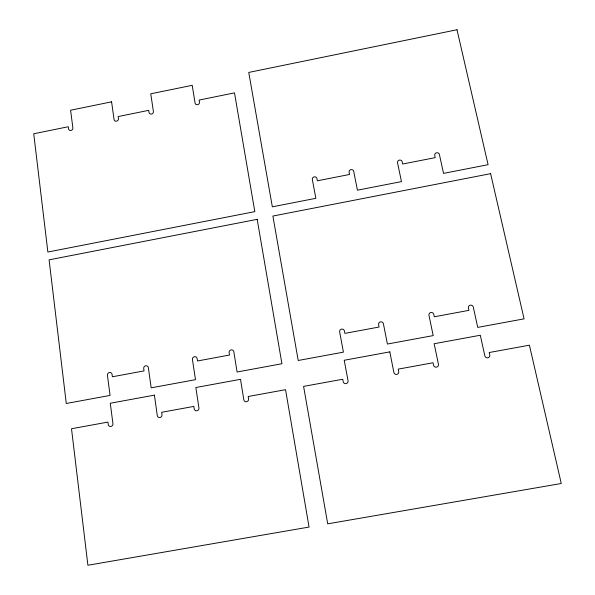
<?xml version="1.0" encoding="UTF-8"?>
<svg xmlns="http://www.w3.org/2000/svg" width="595" height="595" viewBox="0 0 595 595"><rect width="100%" height="100%" fill="white"/><g stroke="black" fill="none" stroke-linecap="round" stroke-linejoin="round"><path stroke-width="0.89" d="M456.997 29.75L248.747 72.434L272.339 206.822L315.848 198.321L312.338 179.512A2.343 2.224 -15.9 0 1 314.227 176.871A2.343 2.224 -15.9 0 1 316.942 178.604L317.351 180.798L349.525 174.476L349.101 172.282A2.358 2.231 -11.2 0 1 350.983 169.635A2.358 2.231 -11.2 0 1 353.72 171.367L357.431 190.199L401.461 181.601L397.534 162.755A2.373 2.239 -5.7 0 1 399.401 160.107A2.373 2.239 -5.7 0 1 402.19 161.84L402.644 164.034L435.205 157.638L434.729 155.436A2.387 2.239 -2.1 0 1 436.589 152.789A2.387 2.239 -2.1 0 1 439.407 154.522L443.535 173.383L488.086 164.681L456.997 29.75M111.585 101.834L70.589 110.231L72.88 127.925A2.254 2.053 -35.3 0 1 70.976 130.446A2.254 2.053 -35.3 0 1 68.537 128.81L68.269 126.735L33.729 133.771L47.868 252.027L254.816 211.627L234.497 92.865L199.147 100.064L199.481 102.154A2.268 2.097 -25.9 0 1 197.607 104.683A2.268 2.097 -25.9 0 1 195.063 103.054L192.207 85.316L150.751 93.809L153.406 111.533A2.261 2.083 -29.6 0 1 151.524 114.062A2.261 2.083 -29.6 0 1 149.018 112.425L148.705 110.343L118.145 116.568L118.435 118.65A2.261 2.068 -32.3 0 1 116.546 121.179A2.261 2.068 -32.3 0 1 114.062 119.543L111.585 101.834M490.607 173.666L272.889 216.052L298.207 360.488L343.427 352.151L339.656 331.906A2.432 2.395 -8.5 0 1 341.604 329.109A2.432 2.395 -8.5 0 1 344.438 331.021L344.877 333.379L379.082 327.027L378.613 324.669A2.447 2.395 4.4 0 1 380.555 321.865A2.447 2.395 4.4 0 1 383.418 323.777L387.412 344.044L433.197 335.602L428.973 315.313A2.469 2.395 12.3 0 1 430.899 312.509A2.469 2.395 12.3 0 1 433.807 314.413L434.305 316.778L468.927 310.352L468.414 307.987A2.492 2.395 15.4 0 1 470.325 305.175A2.492 2.395 15.4 0 1 473.278 307.079L477.726 327.391L524.076 318.853L490.607 173.666M257.181 219.339L49.095 259.844L66.283 403.484L110.068 395.415L107.45 375.289A2.417 2.291 -55.5 0 1 109.458 372.522A2.417 2.291 -55.5 0 1 112.076 374.426L112.381 376.776L144.035 370.901L143.707 368.55A2.417 2.313 -54.2 0 1 145.708 365.776A2.417 2.313 -54.2 0 1 148.356 367.688L151.175 387.836L195.48 379.67L192.445 359.499A2.417 2.335 -51.2 0 1 194.431 356.717A2.417 2.335 -51.2 0 1 197.131 358.629L197.488 360.979L229.514 355.037L229.135 352.679A2.417 2.358 -47.3 0 1 231.113 349.897A2.417 2.358 -47.3 0 1 233.842 351.809L237.085 372.001L281.926 363.738L257.181 219.339M154.417 395.139L110.283 403.246L112.931 423.633A2.462 2.328 -61.8 0 1 110.908 426.451A2.462 2.328 -61.8 0 1 108.26 424.488L107.948 422.093L71.504 428.742L87.904 565.25L309.058 527.058L285.541 389.68L248.189 396.501L248.576 398.903A2.454 2.402 -60.5 0 1 246.583 401.744A2.454 2.402 -60.5 0 1 243.809 399.773L240.514 379.312L195.852 387.524L198.923 407.954A2.454 2.373 -61.4 0 1 196.915 410.788A2.454 2.373 -61.4 0 1 194.193 408.817L193.829 406.415L161.654 412.29L161.996 414.693A2.454 2.358 -61.6 0 1 159.973 417.519A2.454 2.358 -61.6 0 1 157.281 415.548L154.417 395.139M389.814 351.876L344.222 360.258L348.038 380.77A2.454 2.447 12.8 0 1 346.067 383.619A2.454 2.447 12.8 0 1 343.203 381.655L342.757 379.246L303.591 386.386L327.711 523.838L561.271 483.504L529.409 345.182L489.224 352.515L489.759 354.932A2.536 2.439 24.4 0 1 487.826 357.803A2.536 2.439 24.4 0 1 484.836 355.832L480.314 335.245L434.157 343.732L438.433 364.289A2.506 2.447 23.9 0 1 436.492 367.152A2.506 2.447 23.9 0 1 433.539 365.181L433.041 362.764L398.248 369.116L398.732 371.533A2.484 2.447 22.7 0 1 396.776 374.389A2.484 2.447 22.7 0 1 393.86 372.418L389.814 351.876"/></g></svg>
